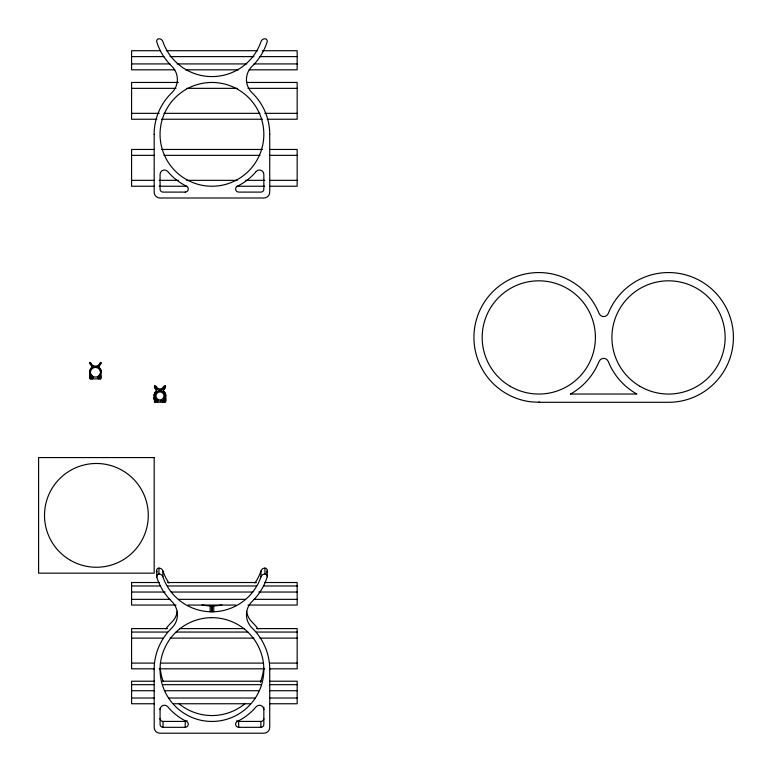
<?xml version="1.0" encoding="UTF-8"?>
<svg xmlns="http://www.w3.org/2000/svg" width="772" height="772" viewBox="0 0 772 772"><rect width="100%" height="100%" fill="white"/><g stroke="black" fill="none" stroke-linecap="round" stroke-linejoin="round"><path stroke-width="1.16" d="M154.178 395.351L154.477 402.222L165.15 402.299L165.729 401.787L165.739 395.351M154.429 386.077L154.564 387.033M165.121 395.274C165.806 395.534 164.523 394.309 165.7 395.225M156.166 399.356L154.178 399.356L154.178 397.097L155.037 397.097L154.178 397.445M157.604 389.484L155.799 388.895A5.78 5.771 0 0 1 155.23 388.191L154.863 387.235L155.963 388.181A5.057 5.057 0 0 0 156.697 388.905L156.986 389.127M163.905 391.597C161.001 391.568 166.424 392.437 162.969 391.597M156.166 399.278L154.178 399.008M154.767 399.935L155.664 399.8M90.266 376.514L91.154 376.379A5.78 5.78 0 0 0 92.823 377.662L93.016 377.788M100.64 377.44L97.822 377.904M163.413 390.449L163.558 389.735L163.432 390.198M154.844 394.994L154.255 394.926M154.796 395.274L154.892 394.318A5.143 5.134 0 0 1 156.233 391.848M157.594 401.401L154.882 401.652L154.767 399.356M165.15 399.346C167.775 401.98 161.435 402.762 162.583 401.073A5.78 5.78 0 0 0 164.253 399.79L165.15 399.935M155.655 391.597L155.471 391.819A5.732 5.732 0 0 0 154.294 394.318L154.902 394.695M159.148 401.054A5.192 5.192 0 0 1 154.863 394.965L154.882 394.772M100.64 377.99L100.601 375.752L99.742 375.79A5.78 5.78 0 0 1 98.073 377.064L98.121 377.701A5.78 5.78 0 0 0 99.742 376.379L100.64 376.514M164.822 397.262L164.668 398.024A4.989 4.989 0 0 1 164.233 398.777L163.876 399.23M164.841 397.213L165.739 397.097M156.214 386.405L154.709 386.386L156.205 386.386A3.995 3.995 0 0 0 163.693 386.405L165.208 386.386L165.256 385.797M164.716 397.522L164.668 397.638A4.989 4.989 0 0 1 164.224 398.4L164.156 398.497M163.635 389.117L164.089 388.538A5.587 5.587 0 0 0 164.697 387.805L164.957 387.39M163.654 389.445L164.118 388.895A5.78 5.771 0 0 0 164.697 388.191L165.054 387.235L163.953 387.805A5.192 5.182 0 0 1 163.23 388.519L164.089 388.538M163.625 389.484L162.313 389.484L163.22 388.914A5.057 5.057 0 0 0 163.963 388.181L164.378 387.235M164.214 398.815L165.739 398.777M164.108 398.574L163.78 399.336L165.739 399.356M156.012 391.597L155.539 392.128L156.948 391.597L156.002 391.25L156.948 391.597M163.751 398.999L165.739 399.008M163.934 387.824L164.697 387.805M164.378 399.655L164.378 399.066M156.764 391.365L155.462 391.819M163.153 388.577L162.381 389.088M90.276 377.479L92.843 377.691L92.91 377.112A5.78 5.78 0 0 1 91.154 375.79L90.285 375.79L90.266 377.99M92.91 377.701L92.91 377.112M160.499 400.514L160.499 401.083M221.853 604.949A51.898 51.898 0 0 1 213.757 605.875L210.138 605.875A51.898 51.898 0 0 1 202.042 604.949M254.972 583.034A51.898 51.898 0 0 0 261.013 570.904A4.149 4.149 0 0 1 264.941 568.105L264.941 574.001A4.149 4.149 0 0 0 261.013 576.8A51.898 51.898 0 0 1 213.757 611.771L210.138 611.771A51.898 51.898 0 0 1 162.882 576.8A4.149 4.149 0 0 0 158.955 574.001L158.955 568.105A4.149 4.149 0 0 1 162.882 570.904A51.898 51.898 0 0 0 168.923 583.034M155.828 388.914L156.697 388.914M160.373 50.72L131.578 50.72L131.578 69.818L174.771 69.818M166.376 50.72L257.568 50.72M262.364 50.72L297.162 50.72L297.162 69.818L249.173 69.818M131.578 56.617L163.973 56.617M169.975 56.617L253.969 56.617M259.971 56.617L297.162 56.617M131.578 63.922L169.975 63.922M177.174 63.922L246.77 63.922M253.969 63.922L297.162 63.922M185.57 69.818L238.365 69.818M178.371 82.45L131.578 82.45L131.578 119.235L156.774 119.235M246.77 82.45L297.162 82.45L297.162 119.235L267.17 119.235M131.578 88.346L175.977 88.346M186.776 88.346L237.168 88.346M247.966 88.346L297.162 88.346M131.578 113.339L159.177 113.339M163.973 113.339L259.971 113.339M264.767 113.339L297.162 113.339M161.58 119.235L262.364 119.235M269.717 134.347L269.737 192.103A5.896 5.896 0 0 1 263.841 197.999L160.045 197.999A5.886 5.886 0 0 1 154.207 192.904L154.178 134.347M154.381 149.45L131.578 149.45L131.578 186.235L154.381 186.235M161.58 149.45L262.364 149.45M269.563 149.45L297.162 149.45L297.162 186.235L269.563 186.235M131.578 155.346L154.381 155.346M163.973 155.346L259.971 155.346M269.563 155.346L297.162 155.346M131.578 180.339L154.381 180.339M159.177 180.339L178.371 180.339M186.776 180.339L237.168 180.339M245.573 180.339L264.767 180.339M269.563 180.339L297.162 180.339M159.177 186.235L186.776 186.235M237.168 186.235L264.767 186.235M90.266 378.782L92.621 378.782M98.276 378.782L100.64 378.782M163.712 386.386L165.16 386.386M154.863 387.573L155.539 387.573M164.378 387.573L165.063 387.573M155.008 387.467L155.963 387.805A5.192 5.182 0 0 0 156.697 388.519L157.604 389.127M155.22 388.181L155.963 388.181M163.963 388.181L164.697 388.181M155.23 387.805A5.587 5.587 0 0 0 155.828 388.538L156.706 388.538M165.546 394.318A5.732 5.732 0 0 0 164.378 391.819L163.567 391.722M154.294 394.318L154.892 394.318M165.633 394.347L165.111 394.878M154.207 394.926L154.796 394.926M154.178 397.677L155.268 397.677A4.989 4.989 0 0 0 155.693 398.4L156.147 399.336M154.178 398.053L155.268 398.053A4.989 4.989 0 0 0 155.693 398.777L155.905 399.076M154.178 398.4L155.751 398.477M154.178 398.777L155.693 398.777M159.177 582.522L131.578 582.522L131.578 605.065L175.977 605.065M167.572 582.522L256.372 582.522M264.767 582.522L297.162 582.522L297.162 605.065L247.966 605.065M131.578 585.977L160.373 585.977M167.572 585.977L256.372 585.977M263.57 585.977L297.162 585.977M131.578 592.037L165.179 592.037M171.172 592.037L252.772 592.037M258.765 592.037L297.162 592.037M131.578 599.342L169.975 599.342M178.371 599.342L245.573 599.342M253.969 599.342L297.162 599.342M187.972 605.065L235.971 605.065M167.572 628.601L131.578 628.601L131.578 668.822L154.381 668.822M179.577 628.601L244.367 628.601M256.372 628.601L297.162 628.601L297.162 668.822L269.563 668.822M131.578 632.056L167.572 632.056M175.977 632.056L247.966 632.056M256.372 632.056L297.162 632.056M131.578 638.116L162.776 638.116M169.975 638.116L253.969 638.116M259.971 638.116L297.162 638.116M131.578 663.1L154.381 663.1M160.373 663.1L263.57 663.1M269.563 663.1L297.162 663.1M159.177 668.822L264.767 668.822M154.381 681.213L131.578 681.213L131.578 703.755L154.381 703.755M162.776 681.213L261.168 681.213M269.563 681.213L297.162 681.213L297.162 703.755L269.563 703.755M131.578 684.668L154.381 684.668M162.776 684.668L261.168 684.668M269.563 684.668L297.162 684.668M131.578 690.728L154.381 690.728M165.179 690.728L258.765 690.728M269.563 690.728L297.162 690.728M131.578 698.023L154.381 698.023M168.779 698.023L255.165 698.023M269.563 698.023L297.162 698.023M173.575 703.755L250.369 703.755M160.074 718.471A2.953 2.953 0 0 0 163.027 721.424L185.222 721.424A3.098 3.098 0 0 0 187.152 720.749M236.734 720.749A3.098 3.098 0 0 0 238.673 721.424L260.888 721.424A2.953 2.953 0 0 0 263.841 718.471M160.074 708.233L160.074 724.368A2.953 2.953 0 0 0 163.027 727.321L185.222 727.321A3.098 3.098 0 0 0 186.554 721.424L185.734 721.029A57.794 57.794 0 0 1 168.991 708.204L167.765 706.737A4.362 4.362 0 0 0 160.074 709.574M263.841 709.584A4.381 4.381 0 0 0 256.14 706.737L254.885 708.204A57.794 57.794 0 0 1 238.181 721.019L237.332 721.424A3.098 3.098 0 0 0 238.673 727.321L260.888 727.321A2.953 2.953 0 0 0 263.841 724.368L263.841 707.094M163.23 388.914L164.098 388.914M95.535 366.729L95.265 366.739A5.192 5.192 0 0 0 90.99 374.565A5.192 5.192 0 0 0 99.916 374.565A5.192 5.192 0 0 0 95.631 366.739L95.631 367.327A5.192 5.192 0 0 1 97.803 377.132M95.631 367.327L95.265 367.327A5.192 5.192 0 0 0 93.094 377.132M157.527 389.445L157.054 389.175M155.674 399.79A5.78 5.78 0 0 0 157.334 401.073L157.594 401.334M97.928 377.633L97.986 377.112M155.462 399.568L155.539 399.066M155.876 388.577L156.272 389.088M155.925 387.756L155.558 387.255M155.259 397.638L155.047 397.136M155.259 398.024L155.056 397.532M158.955 568.105A2.316 2.316 0 0 0 156.745 571.106L156.986 571.869M156.745 571.106L156.986 577.765A57.794 57.794 0 0 0 171.799 601.475A18.451 18.451 0 0 1 171.818 628.003A57.794 57.794 0 0 0 154.139 669.517M156.494 390.198L156.359 389.735L156.513 390.449M269.737 668.465L269.737 727.321A5.896 5.896 0 0 1 263.841 733.217L160.045 733.217A5.886 5.886 0 0 1 154.207 728.121L154.178 668.407M264.941 568.105A2.326 2.326 0 0 1 267.208 570.904L267.208 576.809A57.794 57.794 0 0 1 252.097 601.475A18.431 18.431 0 0 0 252.077 628.003A57.794 57.794 0 0 1 269.737 669.517M261.013 570.904L261.013 576.8M260.888 721.424L260.888 727.321M238.673 721.424L238.673 727.321M213.757 605.875L213.757 611.771M212.396 605.904L212.396 611.8M211.499 605.904L211.499 611.8M210.138 605.875L210.138 611.771M185.222 721.424L185.222 727.321M165.478 386.096L165.478 386.675A5.761 5.761 0 0 1 163.973 389.127A1.843 1.843 0 0 0 163.973 391.78A5.78 5.78 0 0 1 165.739 395.93M164.87 386.077L164.87 386.647A5.192 5.192 0 0 1 162.554 389.455M164.851 401.122L164.851 401.71M162.882 570.904L162.882 576.8M163.027 721.424L163.027 727.321M162.631 401.122L162.631 401.71M162.496 401.112L162.496 400.533A5.192 5.192 0 0 0 164.832 397.705M160.142 389.57L160.142 390.738M159.775 389.57L159.775 390.738M157.42 400.533L157.42 401.112M157.285 401.122L157.285 401.71M155.056 386.077L155.056 386.647A5.192 5.192 0 0 0 157.363 389.455M155.066 401.122L155.066 401.71M154.661 385.797L154.661 386.376M100.746 362.367L100.746 362.956M99.868 375.636L99.868 376.225M91.028 375.636L91.028 376.225M90.15 362.367L90.15 362.956M154.188 395.93A5.78 5.78 0 0 1 155.944 391.771A1.843 1.843 0 0 0 155.944 389.127A5.761 5.761 0 0 1 154.477 386.656M163.587 391.848A5.143 5.134 0 0 1 164.928 394.318M154.863 394.965A5.192 5.192 0 0 1 161.068 390.854A5.192 5.192 0 0 1 164.996 397.184M161.734 400.803A5.192 5.192 0 0 1 160.769 401.054M161.734 389.841A5.192 5.192 0 0 1 158.617 389.976M263.648 668.185A51.898 51.898 0 0 1 260.396 682.265M245.303 703.417A51.898 51.898 0 0 1 178.593 703.417M163.181 681.415A51.898 51.898 0 0 1 160.248 668.185M165.816 628.9A57.765 57.765 0 0 1 171.818 622.107A18.451 18.451 0 0 0 177.27 611.299M258.08 628.9A57.765 57.765 0 0 0 252.077 622.107A18.431 18.431 0 0 1 246.615 611.299M267.208 570.904A57.794 57.794 0 0 1 266.591 572.824M156.745 577.012A2.316 2.316 0 0 1 158.955 574.001M264.941 574.001A2.326 2.326 0 0 1 267.208 576.809M154.139 134.309A57.794 57.794 0 0 1 171.789 92.727A18.451 18.451 0 0 0 171.799 66.267A57.794 57.794 0 0 1 156.986 42.556L156.745 41.794A2.316 2.316 0 0 1 158.955 38.783A4.149 4.149 0 0 1 162.882 41.592A51.898 51.898 0 0 0 210.138 76.553L213.757 76.553A51.898 51.898 0 0 0 261.013 41.592A4.149 4.149 0 0 1 264.941 38.783A2.326 2.326 0 0 1 267.208 41.592A57.794 57.794 0 0 1 252.097 66.267A18.431 18.431 0 0 0 252.077 92.794A57.794 57.794 0 0 1 269.737 134.309M97.475 366.324A5.192 5.192 0 0 0 100.36 363.236L100.36 362.647A5.192 5.192 0 0 1 95.631 366.14L95.265 366.14A5.192 5.192 0 0 1 90.546 362.647L90.546 363.236A5.192 5.192 0 0 0 93.422 366.324M89.668 372.509A5.78 5.78 0 0 1 91.434 368.35A1.843 1.843 0 0 0 91.434 365.706A5.761 5.761 0 0 1 89.928 363.255L89.928 362.666A5.761 5.761 0 0 0 91.434 365.108A1.843 1.843 0 0 1 91.434 367.762A5.78 5.78 0 0 0 89.668 371.921L89.677 378.367L90.256 378.878L100.929 378.801L101.228 371.921A5.78 5.78 0 0 0 99.463 367.762A1.843 1.843 0 0 1 99.463 365.117A5.78 5.78 0 0 0 100.978 362.647L100.978 363.236A5.78 5.78 0 0 1 99.463 365.706A1.843 1.843 0 0 0 99.463 368.36A5.78 5.78 0 0 1 101.228 372.509M165.459 386.753L165.353 387.033A5.578 5.578 0 0 0 165.478 386.675M256.14 171.529L254.885 172.986A57.794 57.794 0 0 1 238.181 185.801L237.332 186.206A3.098 3.098 0 0 0 238.673 192.103L260.888 192.103A2.953 2.953 0 0 0 263.841 189.159L263.841 174.366A4.381 4.381 0 0 0 256.14 171.529M570.498 394.029L636.842 394.029A64.867 64.867 0 0 1 608.288 361.47A4.97 4.97 0 0 0 599.053 361.47A64.867 64.867 0 0 1 570.498 394.029M211.045 82.459L210.138 82.488A51.898 51.898 0 0 0 167.312 160.817A51.898 51.898 0 0 0 256.584 160.817A51.898 51.898 0 0 0 213.757 82.488L211.045 82.459M211.045 617.677L210.138 617.697A51.898 51.898 0 0 0 167.312 696.026A51.898 51.898 0 0 0 256.584 696.026A51.898 51.898 0 0 0 213.757 617.697L211.045 617.677M539.647 402.299L538.798 402.299L668.533 402.299A64.867 64.867 0 0 0 732.889 345.567A64.867 64.867 0 0 0 684.668 274.6A64.867 64.867 0 0 0 608.22 313.557A4.902 4.902 0 0 1 599.111 313.557A64.867 64.867 0 0 0 525.172 274.012A64.867 64.867 0 0 0 473.998 340.442A64.867 64.867 0 0 0 531.107 401.845L539.647 402.299M185.222 192.103L163.027 192.103A2.953 2.953 0 0 1 160.074 189.159L160.074 174.356A4.362 4.362 0 0 1 167.765 171.529L169.02 173.005A57.794 57.794 0 0 0 185.714 185.811L186.554 186.206A3.098 3.098 0 0 1 185.222 192.103M154.178 457.574L38.6 457.574L38.6 573.162L154.178 573.162L154.178 457.574M95.323 367.327L95.323 366.739L95.265 367.327M157.951 399.394A4.005 4.005 0 0 0 163.963 395.94A4.005 4.005 0 0 0 157.961 392.456A4.005 4.005 0 0 0 157.951 399.394M510.176 386.28A56.607 56.607 0 0 0 595.405 337.798A56.607 56.607 0 0 0 510.813 288.226A56.607 56.607 0 0 0 510.176 386.28M639.911 386.28A56.607 56.607 0 0 0 725.14 337.798A56.607 56.607 0 0 0 640.548 288.226A56.607 56.607 0 0 0 639.911 386.28M70.445 560.308A51.898 51.898 0 0 0 148.282 515.368A51.898 51.898 0 0 0 70.445 470.428A51.898 51.898 0 0 0 70.445 560.308"/></g></svg>
